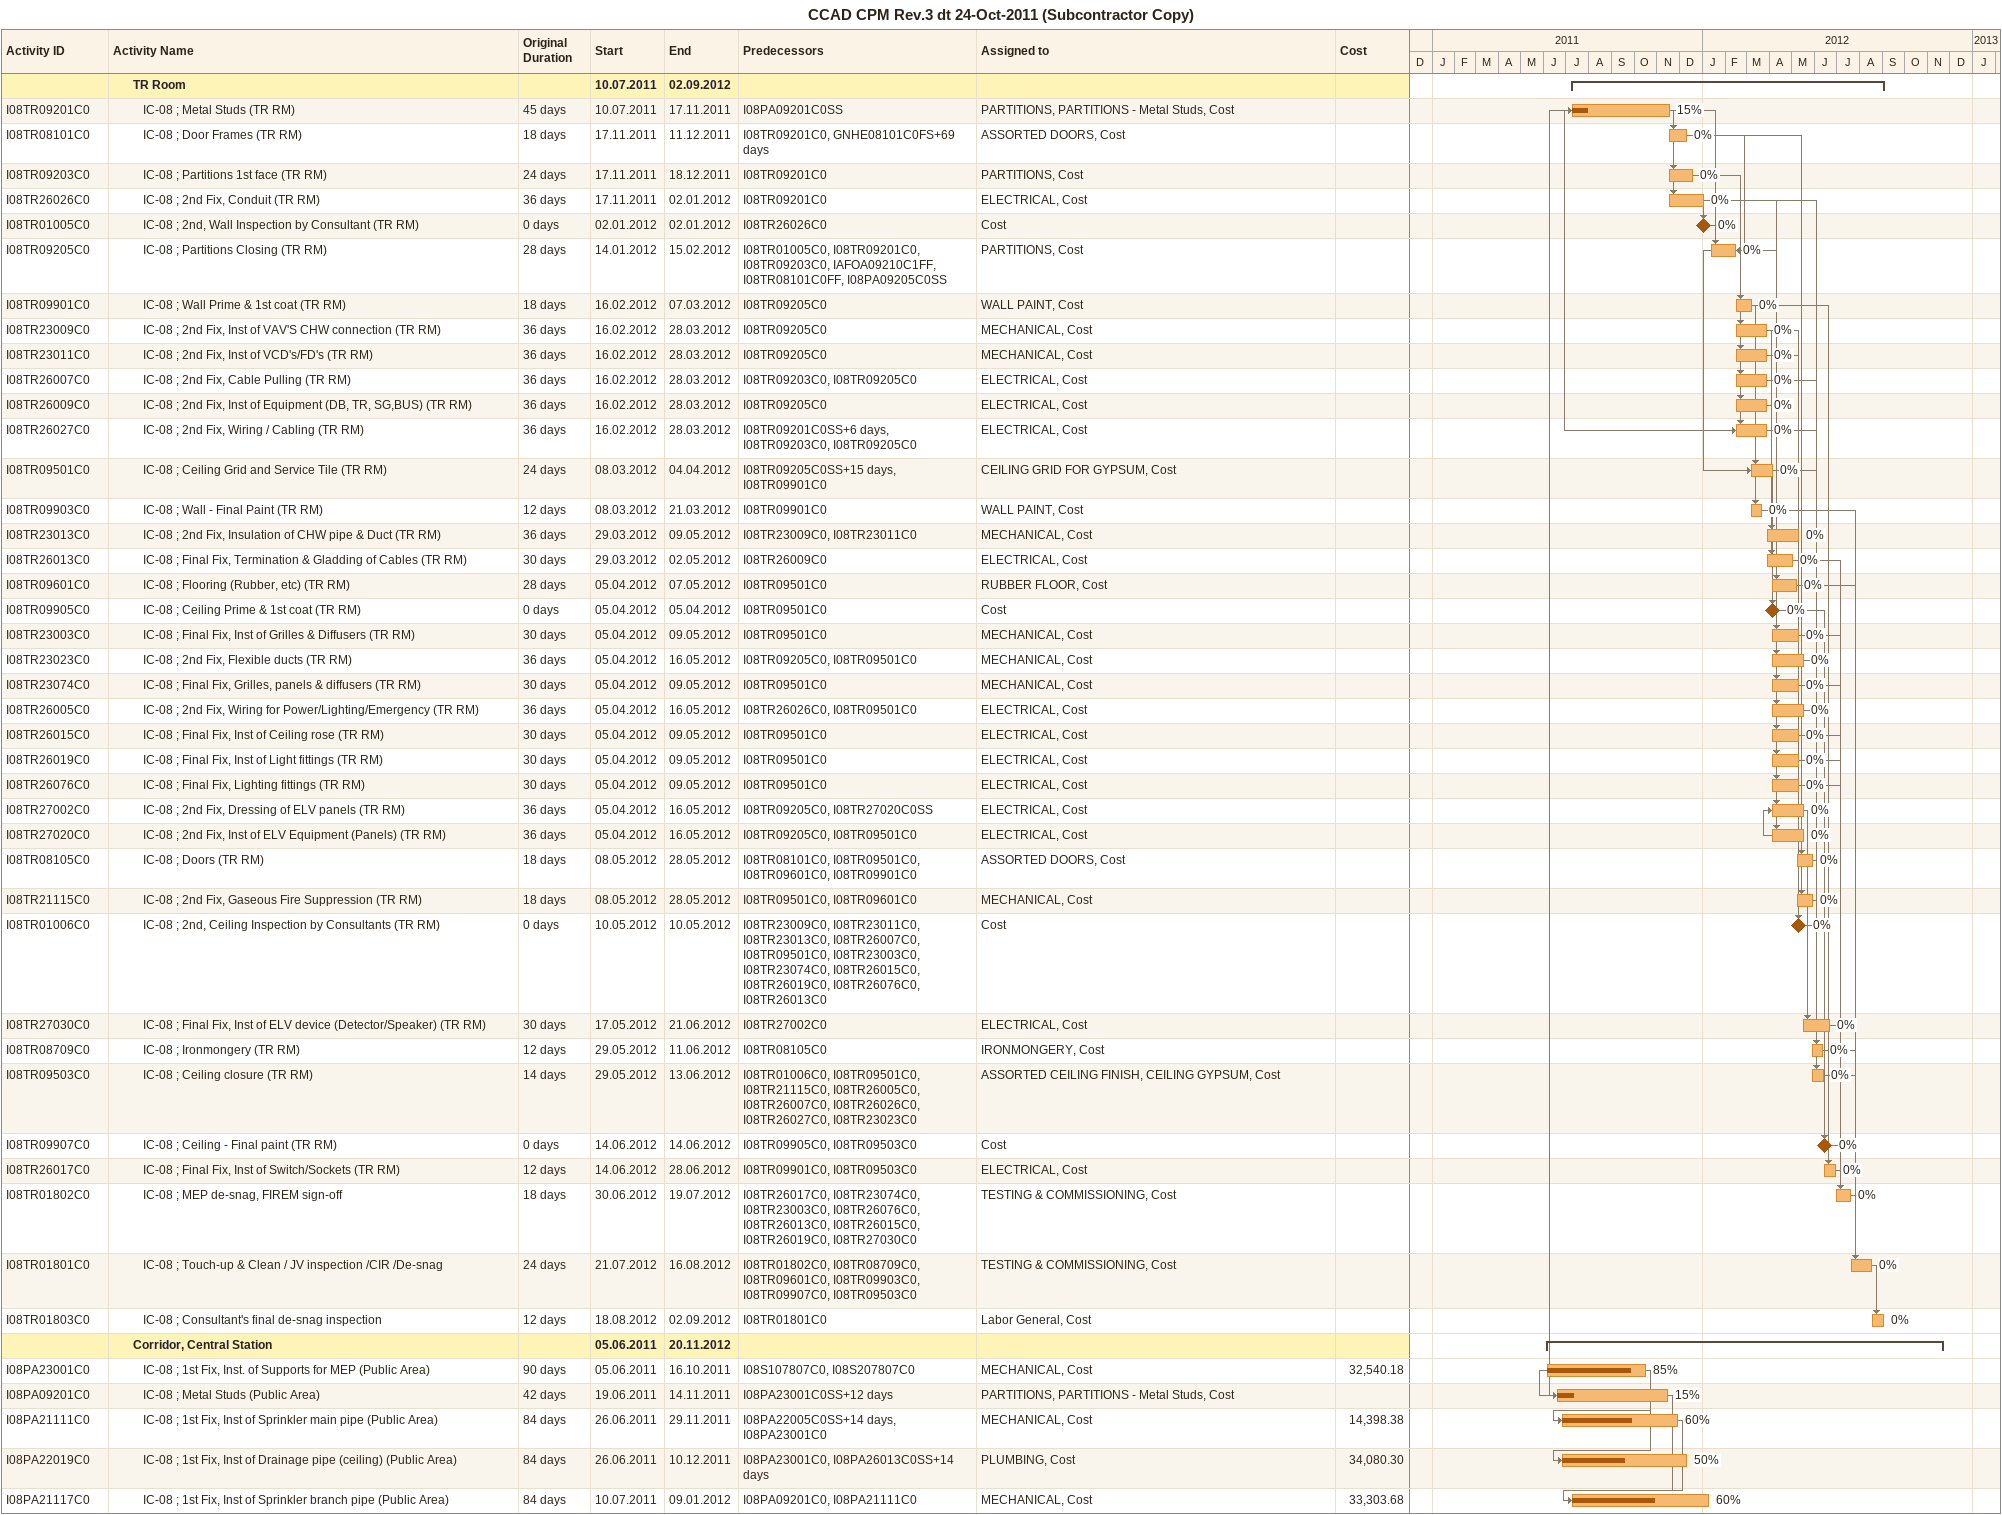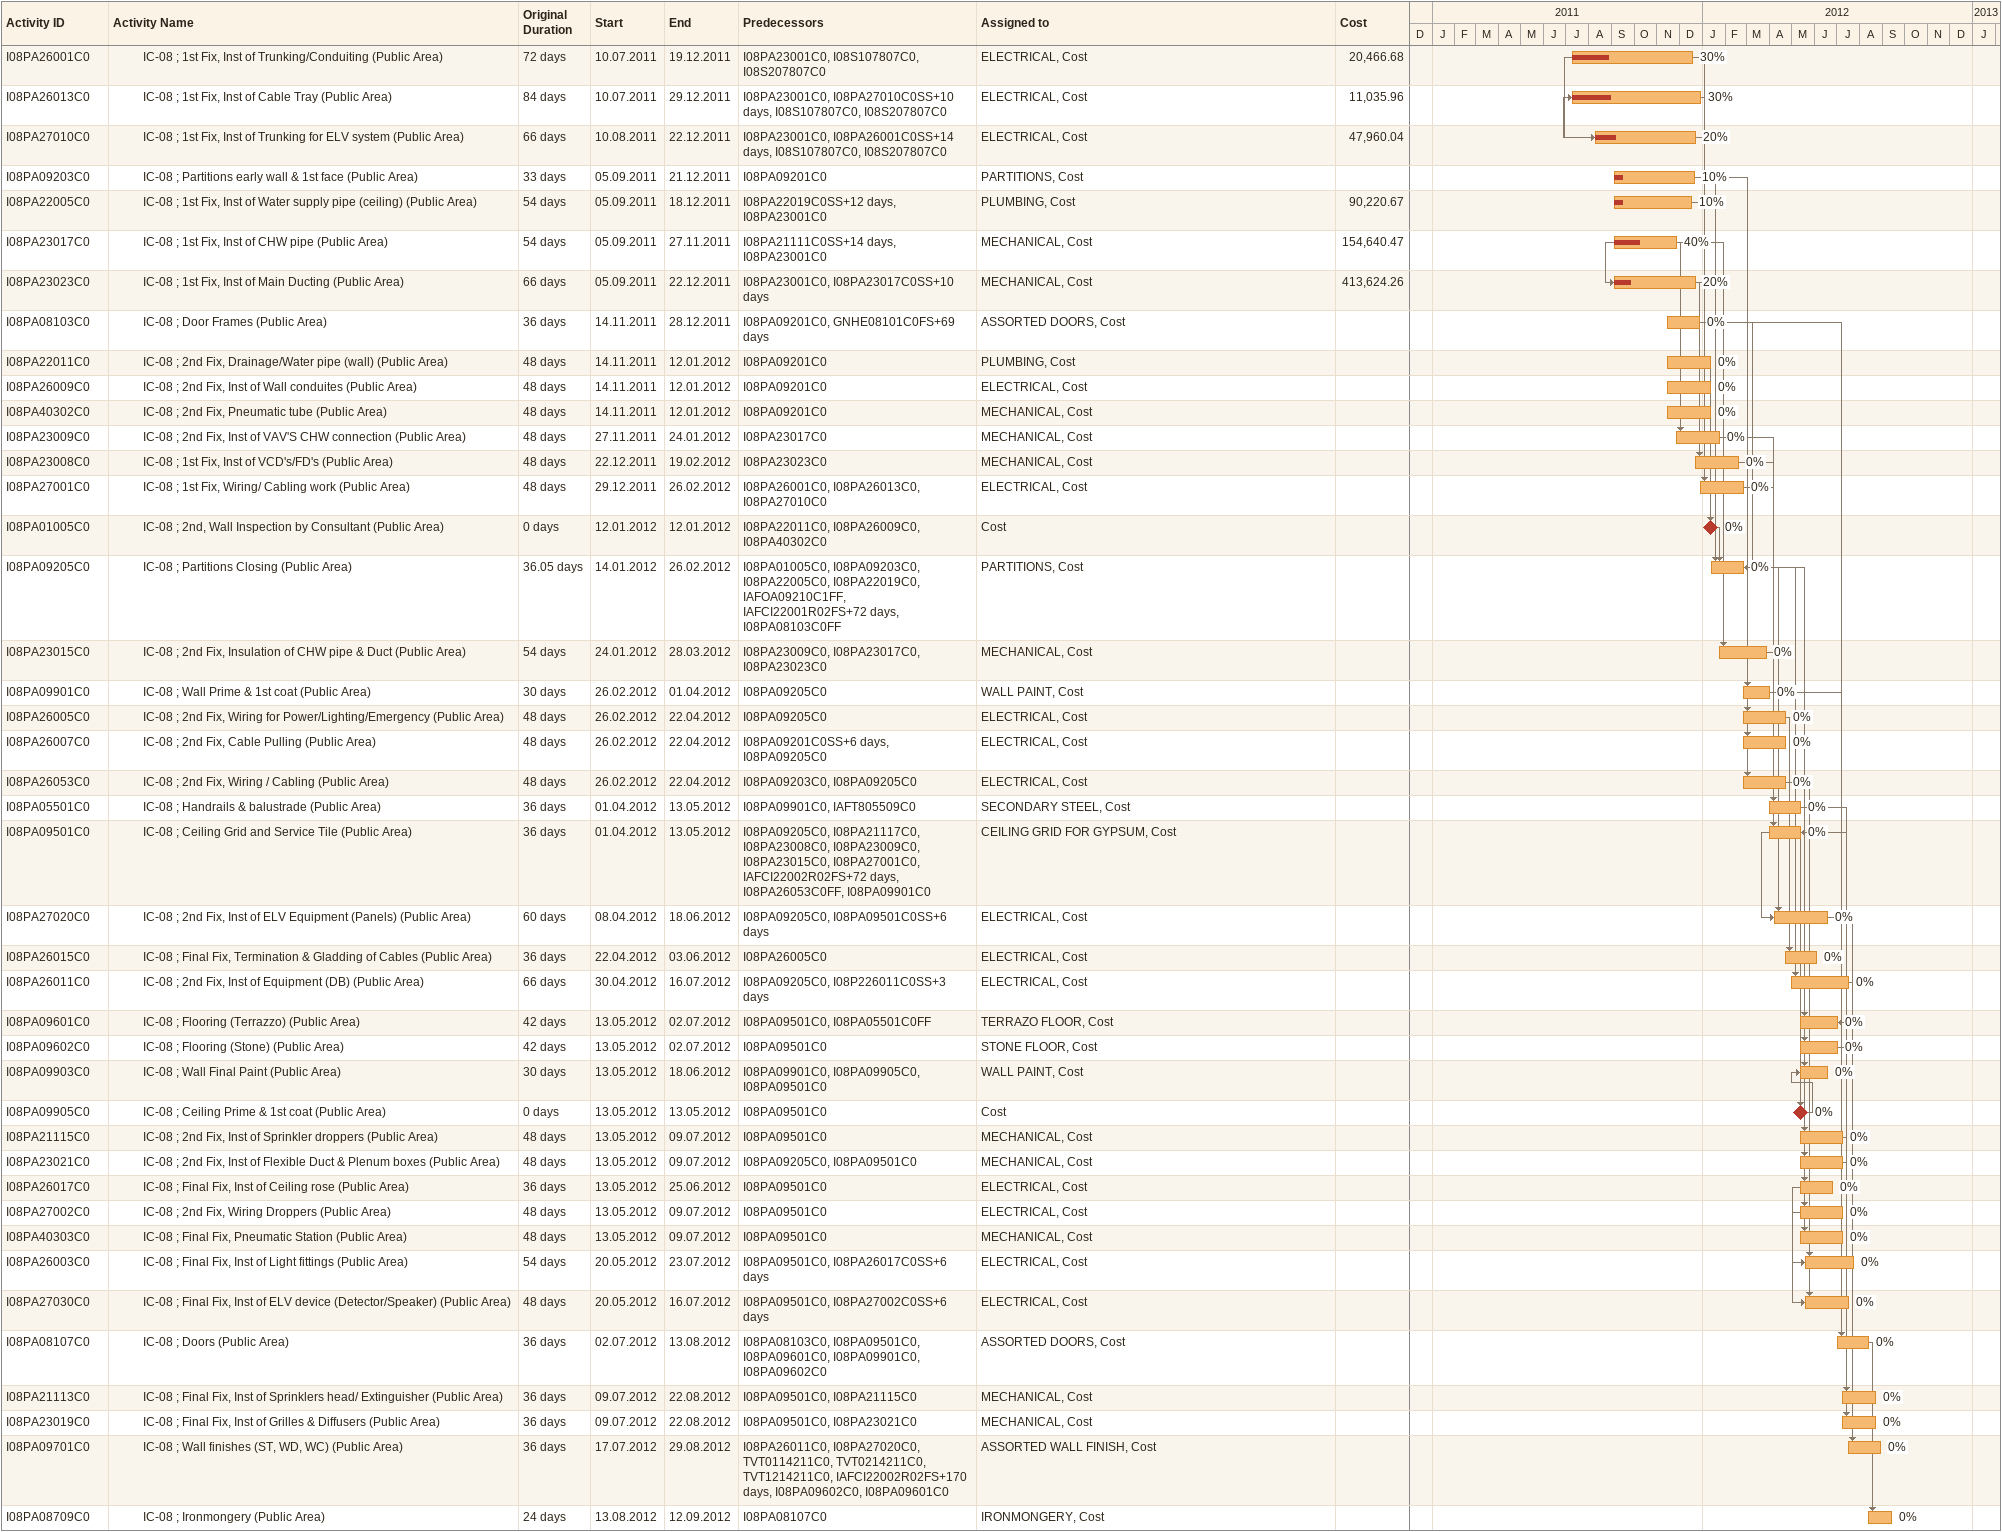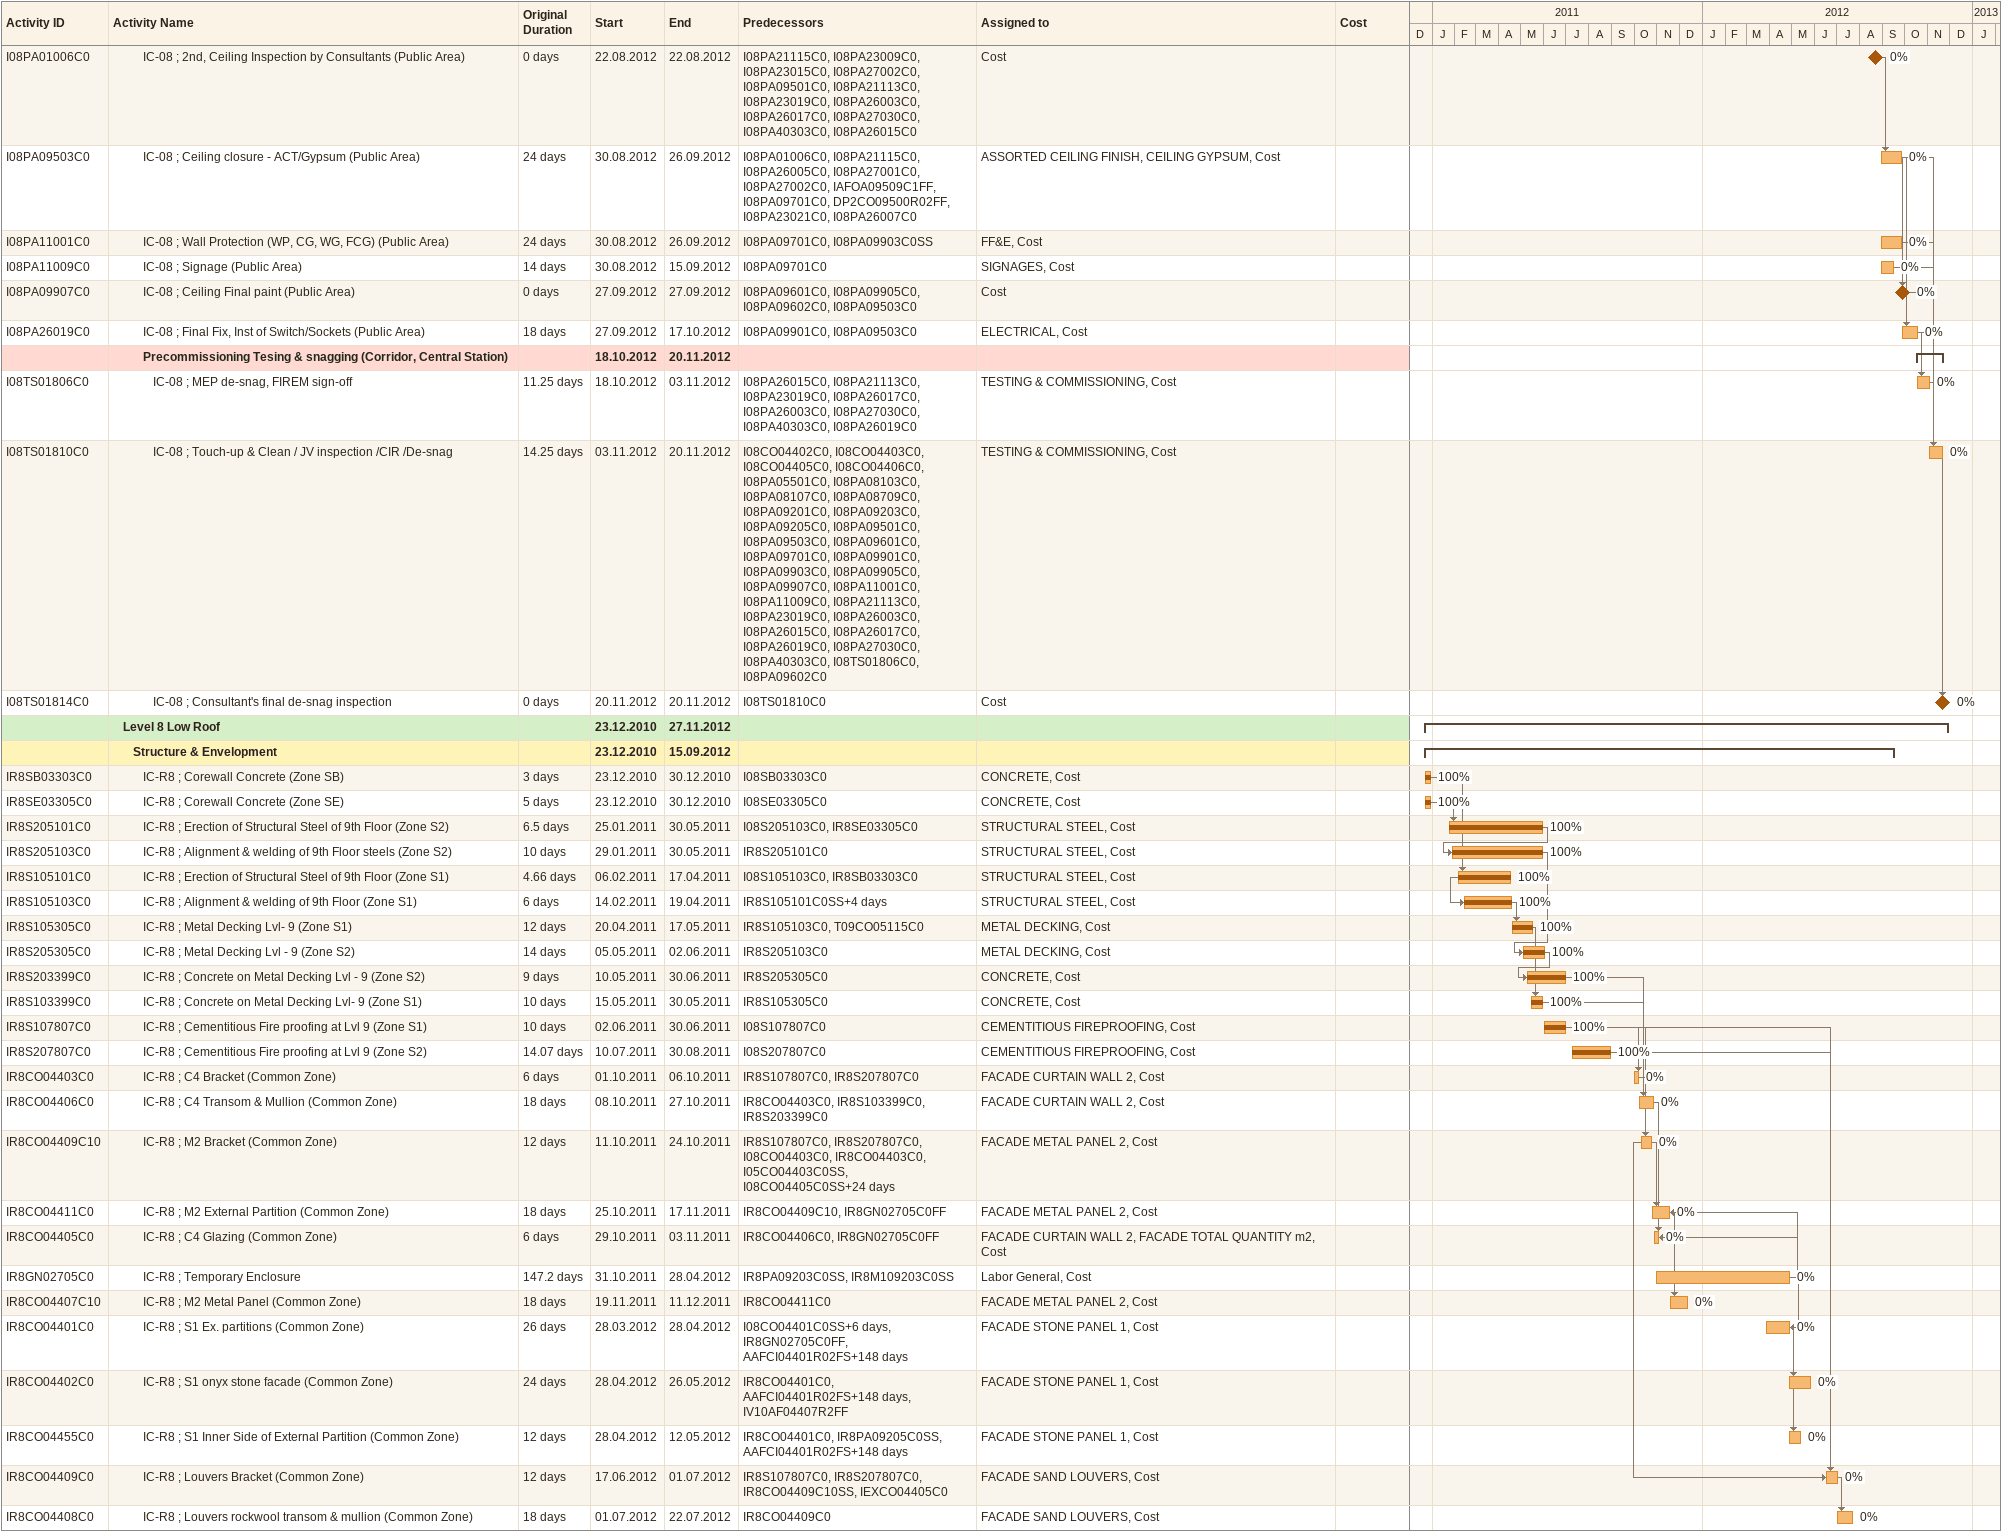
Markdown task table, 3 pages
CCAD CPM Rev.3 dt 24-Oct-2011 (Subcontractor Copy)

| ID | Level | Task | Original duration | Start | Finish | Predecessors | Resources | % complete | Cost |
|---|---|---|---|---|---|---|---|---|---|
|  | 3 | **TR Room** |  | 2011-07-10 | 2012-09-02 |  |  |  |  |
| I08TR09201C0 | 4 | IC-08 ; Metal Studs (TR RM) | 45d | 2011-07-10 | 2011-11-17 | I08PA09201C0SS | PARTITIONS, PARTITIONS - Metal Studs, Cost | 15 |  |
| I08TR08101C0 | 4 | IC-08 ; Door Frames (TR RM) | 18d | 2011-11-17 | 2011-12-11 | I08TR09201C0, GNHE08101C0FS+69d | ASSORTED DOORS, Cost | 0 |  |
| I08TR09203C0 | 4 | IC-08 ; Partitions 1st face (TR RM) | 24d | 2011-11-17 | 2011-12-18 | I08TR09201C0 | PARTITIONS, Cost | 0 |  |
| I08TR26026C0 | 4 | IC-08 ; 2nd Fix, Conduit (TR RM) | 36d | 2011-11-17 | 2012-01-02 | I08TR09201C0 | ELECTRICAL, Cost | 0 |  |
| I08TR01005C0 | 4 | IC-08 ; 2nd, Wall Inspection by Consultant (TR RM) | 0d | 2012-01-02 | 2012-01-02 | I08TR26026C0 | Cost | 0 |  |
| I08TR09205C0 | 4 | IC-08 ; Partitions Closing (TR RM) | 28d | 2012-01-14 | 2012-02-15 | I08TR01005C0, I08TR09201C0, I08TR09203C0, IAFOA09210C1FF, I08TR08101C0FF, I08PA09205C0SS | PARTITIONS, Cost | 0 |  |
| I08TR09901C0 | 4 | IC-08 ; Wall Prime & 1st coat (TR RM) | 18d | 2012-02-16 | 2012-03-07 | I08TR09205C0 | WALL PAINT, Cost | 0 |  |
| I08TR23009C0 | 4 | IC-08 ; 2nd Fix, Inst of VAV'S CHW connection (TR RM) | 36d | 2012-02-16 | 2012-03-28 | I08TR09205C0 | MECHANICAL, Cost | 0 |  |
| I08TR23011C0 | 4 | IC-08 ; 2nd Fix, Inst of VCD's/FD's (TR RM) | 36d | 2012-02-16 | 2012-03-28 | I08TR09205C0 | MECHANICAL, Cost | 0 |  |
| I08TR26007C0 | 4 | IC-08 ; 2nd Fix, Cable Pulling (TR RM) | 36d | 2012-02-16 | 2012-03-28 | I08TR09203C0, I08TR09205C0 | ELECTRICAL, Cost | 0 |  |
| I08TR26009C0 | 4 | IC-08 ; 2nd Fix, Inst of Equipment (DB, TR, SG,BUS) (TR RM) | 36d | 2012-02-16 | 2012-03-28 | I08TR09205C0 | ELECTRICAL, Cost | 0 |  |
| I08TR26027C0 | 4 | IC-08 ; 2nd Fix, Wiring / Cabling (TR RM) | 36d | 2012-02-16 | 2012-03-28 | I08TR09201C0SS+6d, I08TR09203C0, I08TR09205C0 | ELECTRICAL, Cost | 0 |  |
| I08TR09501C0 | 4 | IC-08 ; Ceiling Grid and Service Tile (TR RM) | 24d | 2012-03-08 | 2012-04-04 | I08TR09205C0SS+15d, I08TR09901C0 | CEILING GRID FOR GYPSUM, Cost | 0 |  |
| I08TR09903C0 | 4 | IC-08 ; Wall - Final Paint (TR RM) | 12d | 2012-03-08 | 2012-03-21 | I08TR09901C0 | WALL PAINT, Cost | 0 |  |
| I08TR23013C0 | 4 | IC-08 ; 2nd Fix, Insulation of CHW pipe & Duct (TR RM) | 36d | 2012-03-29 | 2012-05-09 | I08TR23009C0, I08TR23011C0 | MECHANICAL, Cost | 0 |  |
| I08TR26013C0 | 4 | IC-08 ; Final Fix, Termination & Gladding of Cables (TR RM) | 30d | 2012-03-29 | 2012-05-02 | I08TR26009C0 | ELECTRICAL, Cost | 0 |  |
| I08TR09601C0 | 4 | IC-08 ; Flooring (Rubber, etc) (TR RM) | 28d | 2012-04-05 | 2012-05-07 | I08TR09501C0 | RUBBER FLOOR, Cost | 0 |  |
| I08TR09905C0 | 4 | IC-08 ; Ceiling Prime & 1st coat (TR RM) | 0d | 2012-04-05 | 2012-04-05 | I08TR09501C0 | Cost | 0 |  |
| I08TR23003C0 | 4 | IC-08 ; Final Fix, Inst of Grilles & Diffusers (TR RM) | 30d | 2012-04-05 | 2012-05-09 | I08TR09501C0 | MECHANICAL, Cost | 0 |  |
| I08TR23023C0 | 4 | IC-08 ; 2nd Fix, Flexible ducts (TR RM) | 36d | 2012-04-05 | 2012-05-16 | I08TR09205C0, I08TR09501C0 | MECHANICAL, Cost | 0 |  |
| I08TR23074C0 | 4 | IC-08 ; Final Fix, Grilles, panels & diffusers (TR RM) | 30d | 2012-04-05 | 2012-05-09 | I08TR09501C0 | MECHANICAL, Cost | 0 |  |
| I08TR26005C0 | 4 | IC-08 ; 2nd Fix, Wiring for Power/Lighting/Emergency (TR RM) | 36d | 2012-04-05 | 2012-05-16 | I08TR26026C0, I08TR09501C0 | ELECTRICAL, Cost | 0 |  |
| I08TR26015C0 | 4 | IC-08 ; Final Fix, Inst of Ceiling rose (TR RM) | 30d | 2012-04-05 | 2012-05-09 | I08TR09501C0 | ELECTRICAL, Cost | 0 |  |
| I08TR26019C0 | 4 | IC-08 ; Final Fix, Inst of Light fittings (TR RM) | 30d | 2012-04-05 | 2012-05-09 | I08TR09501C0 | ELECTRICAL, Cost | 0 |  |
| I08TR26076C0 | 4 | IC-08 ; Final Fix, Lighting fittings (TR RM) | 30d | 2012-04-05 | 2012-05-09 | I08TR09501C0 | ELECTRICAL, Cost | 0 |  |
| I08TR27002C0 | 4 | IC-08 ; 2nd Fix, Dressing of ELV panels (TR RM) | 36d | 2012-04-05 | 2012-05-16 | I08TR09205C0, I08TR27020C0SS | ELECTRICAL, Cost | 0 |  |
| I08TR27020C0 | 4 | IC-08 ; 2nd Fix, Inst of ELV Equipment (Panels) (TR RM) | 36d | 2012-04-05 | 2012-05-16 | I08TR09205C0, I08TR09501C0 | ELECTRICAL, Cost | 0 |  |
| I08TR08105C0 | 4 | IC-08 ; Doors (TR RM) | 18d | 2012-05-08 | 2012-05-28 | I08TR08101C0, I08TR09501C0, I08TR09601C0, I08TR09901C0 | ASSORTED DOORS, Cost | 0 |  |
| I08TR21115C0 | 4 | IC-08 ; 2nd Fix, Gaseous Fire Suppression (TR RM) | 18d | 2012-05-08 | 2012-05-28 | I08TR09501C0, I08TR09601C0 | MECHANICAL, Cost | 0 |  |
| I08TR01006C0 | 4 | IC-08 ; 2nd, Ceiling Inspection by Consultants (TR RM) | 0d | 2012-05-10 | 2012-05-10 | I08TR23009C0, I08TR23011C0, I08TR23013C0, I08TR26007C0, I08TR09501C0, I08TR23003C0, I08TR23074C0, I08TR26015C0, I08TR26019C0, I08TR26076C0, I08TR26013C0 | Cost | 0 |  |
| I08TR27030C0 | 4 | IC-08 ; Final Fix, Inst of ELV device (Detector/Speaker) (TR RM) | 30d | 2012-05-17 | 2012-06-21 | I08TR27002C0 | ELECTRICAL, Cost | 0 |  |
| I08TR08709C0 | 4 | IC-08 ; Ironmongery (TR RM) | 12d | 2012-05-29 | 2012-06-11 | I08TR08105C0 | IRONMONGERY, Cost | 0 |  |
| I08TR09503C0 | 4 | IC-08 ; Ceiling closure (TR RM) | 14d | 2012-05-29 | 2012-06-13 | I08TR01006C0, I08TR09501C0, I08TR21115C0, I08TR26005C0, I08TR26007C0, I08TR26026C0, I08TR26027C0, I08TR23023C0 | ASSORTED CEILING FINISH, CEILING GYPSUM, Cost | 0 |  |
| I08TR09907C0 | 4 | IC-08 ; Ceiling - Final paint (TR RM) | 0d | 2012-06-14 | 2012-06-14 | I08TR09905C0, I08TR09503C0 | Cost | 0 |  |
| I08TR26017C0 | 4 | IC-08 ; Final Fix, Inst of Switch/Sockets (TR RM) | 12d | 2012-06-14 | 2012-06-28 | I08TR09901C0, I08TR09503C0 | ELECTRICAL, Cost | 0 |  |
| I08TR01802C0 | 4 | IC-08 ; MEP de-snag, FIREM sign-off | 18d | 2012-06-30 | 2012-07-19 | I08TR26017C0, I08TR23074C0, I08TR23003C0, I08TR26076C0, I08TR26013C0, I08TR26015C0, I08TR26019C0, I08TR27030C0 | TESTING & COMMISSIONING, Cost | 0 |  |
| I08TR01801C0 | 4 | IC-08 ; Touch-up & Clean / JV inspection /CIR /De-snag | 24d | 2012-07-21 | 2012-08-16 | I08TR01802C0, I08TR08709C0, I08TR09601C0, I08TR09903C0, I08TR09907C0, I08TR09503C0 | TESTING & COMMISSIONING, Cost | 0 |  |
| I08TR01803C0 | 4 | IC-08 ; Consultant's final de-snag inspection | 12d | 2012-08-18 | 2012-09-02 | I08TR01801C0 | Labor General, Cost | 0 |  |
|  | 3 | **Corridor, Central Station** |  | 2011-06-05 | 2012-11-20 |  |  |  |  |
| I08PA23001C0 | 4 | IC-08 ; 1st Fix, Inst. of Supports for MEP (Public Area) | 90d | 2011-06-05 | 2011-10-16 | I08S107807C0, I08S207807C0 | MECHANICAL, Cost | 85 | 32540.18 |
| I08PA09201C0 | 4 | IC-08 ; Metal Studs (Public Area) | 42d | 2011-06-19 | 2011-11-14 | I08PA23001C0SS+12d | PARTITIONS, PARTITIONS - Metal Studs, Cost | 15 |  |
| I08PA21111C0 | 4 | IC-08 ; 1st Fix, Inst of Sprinkler main pipe (Public Area) | 84d | 2011-06-26 | 2011-11-29 | I08PA22005C0SS+14d, I08PA23001C0 | MECHANICAL, Cost | 60 | 14398.38 |
| I08PA22019C0 | 4 | IC-08 ; 1st Fix, Inst of Drainage pipe (ceiling) (Public Area) | 84d | 2011-06-26 | 2011-12-10 | I08PA23001C0, I08PA26013C0SS+14d | PLUMBING, Cost | 50 | 34080.30 |
| I08PA21117C0 | 4 | IC-08 ; 1st Fix, Inst of Sprinkler branch pipe (Public Area) | 84d | 2011-07-10 | 2012-01-09 | I08PA09201C0, I08PA21111C0 | MECHANICAL, Cost | 60 | 33303.68 |
| I08PA26001C0 | 4 | IC-08 ; 1st Fix, Inst of Trunking/Conduiting (Public Area) | 72d | 2011-07-10 | 2011-12-19 | I08PA23001C0, I08S107807C0, I08S207807C0 | ELECTRICAL, Cost | 30 | 20466.68 |
| I08PA26013C0 | 4 | IC-08 ; 1st Fix, Inst of Cable Tray (Public Area) | 84d | 2011-07-10 | 2011-12-29 | I08PA23001C0, I08PA27010C0SS+10d, I08S107807C0, I08S207807C0 | ELECTRICAL, Cost | 30 | 11035.96 |
| I08PA27010C0 | 4 | IC-08 ; 1st Fix, Inst of Trunking for ELV system (Public Area) | 66d | 2011-08-10 | 2011-12-22 | I08PA23001C0, I08PA26001C0SS+14d, I08S107807C0, I08S207807C0 | ELECTRICAL, Cost | 20 | 47960.04 |
| I08PA09203C0 | 4 | IC-08 ; Partitions early wall & 1st face (Public Area) | 33d | 2011-09-05 | 2011-12-21 | I08PA09201C0 | PARTITIONS, Cost | 10 |  |
| I08PA22005C0 | 4 | IC-08 ; 1st Fix, Inst of Water supply pipe (ceiling) (Public Area) | 54d | 2011-09-05 | 2011-12-18 | I08PA22019C0SS+12d, I08PA23001C0 | PLUMBING, Cost | 10 | 90220.67 |
| I08PA23017C0 | 4 | IC-08 ; 1st Fix, Inst of CHW pipe (Public Area) | 54d | 2011-09-05 | 2011-11-27 | I08PA21111C0SS+14d, I08PA23001C0 | MECHANICAL, Cost | 40 | 154640.47 |
| I08PA23023C0 | 4 | IC-08 ; 1st Fix, Inst of Main Ducting (Public Area) | 66d | 2011-09-05 | 2011-12-22 | I08PA23001C0, I08PA23017C0SS+10d | MECHANICAL, Cost | 20 | 413624.26 |
| I08PA08103C0 | 4 | IC-08 ; Door Frames (Public Area) | 36d | 2011-11-14 | 2011-12-28 | I08PA09201C0, GNHE08101C0FS+69d | ASSORTED DOORS, Cost | 0 |  |
| I08PA22011C0 | 4 | IC-08 ; 2nd Fix, Drainage/Water pipe (wall) (Public Area) | 48d | 2011-11-14 | 2012-01-12 | I08PA09201C0 | PLUMBING, Cost | 0 |  |
| I08PA26009C0 | 4 | IC-08 ; 2nd Fix, Inst of Wall conduites (Public Area) | 48d | 2011-11-14 | 2012-01-12 | I08PA09201C0 | ELECTRICAL, Cost | 0 |  |
| I08PA40302C0 | 4 | IC-08 ; 2nd Fix, Pneumatic tube (Public Area) | 48d | 2011-11-14 | 2012-01-12 | I08PA09201C0 | MECHANICAL, Cost | 0 |  |
| I08PA23009C0 | 4 | IC-08 ; 2nd Fix, Inst of VAV'S CHW connection (Public Area) | 48d | 2011-11-27 | 2012-01-24 | I08PA23017C0 | MECHANICAL, Cost | 0 |  |
| I08PA23008C0 | 4 | IC-08 ; 1st Fix, Inst of VCD's/FD's (Public Area) | 48d | 2011-12-22 | 2012-02-19 | I08PA23023C0 | MECHANICAL, Cost | 0 |  |
| I08PA27001C0 | 4 | IC-08 ; 1st Fix, Wiring/ Cabling work (Public Area) | 48d | 2011-12-29 | 2012-02-26 | I08PA26001C0, I08PA26013C0, I08PA27010C0 | ELECTRICAL, Cost | 0 |  |
| I08PA01005C0 | 4 | IC-08 ; 2nd, Wall Inspection by Consultant (Public Area) | 0d | 2012-01-12 | 2012-01-12 | I08PA22011C0, I08PA26009C0, I08PA40302C0 | Cost | 0 |  |
| I08PA09205C0 | 4 | IC-08 ; Partitions Closing (Public Area) | 36.05d | 2012-01-14 | 2012-02-26 | I08PA01005C0, I08PA09203C0, I08PA22005C0, I08PA22019C0, IAFOA09210C1FF, IAFCI22001R02FS+72d, I08PA08103C0FF | PARTITIONS, Cost | 0 |  |
| I08PA23015C0 | 4 | IC-08 ; 2nd Fix, Insulation of CHW pipe & Duct (Public Area) | 54d | 2012-01-24 | 2012-03-28 | I08PA23009C0, I08PA23017C0, I08PA23023C0 | MECHANICAL, Cost | 0 |  |
| I08PA09901C0 | 4 | IC-08 ; Wall Prime & 1st coat (Public Area) | 30d | 2012-02-26 | 2012-04-01 | I08PA09205C0 | WALL PAINT, Cost | 0 |  |
| I08PA26005C0 | 4 | IC-08 ; 2nd Fix, Wiring for Power/Lighting/Emergency (Public Area) | 48d | 2012-02-26 | 2012-04-22 | I08PA09205C0 | ELECTRICAL, Cost | 0 |  |
| I08PA26007C0 | 4 | IC-08 ; 2nd Fix, Cable Pulling (Public Area) | 48d | 2012-02-26 | 2012-04-22 | I08PA09201C0SS+6d, I08PA09205C0 | ELECTRICAL, Cost | 0 |  |
| I08PA26053C0 | 4 | IC-08 ; 2nd Fix, Wiring / Cabling (Public Area) | 48d | 2012-02-26 | 2012-04-22 | I08PA09203C0, I08PA09205C0 | ELECTRICAL, Cost | 0 |  |
| I08PA05501C0 | 4 | IC-08 ; Handrails & balustrade (Public Area) | 36d | 2012-04-01 | 2012-05-13 | I08PA09901C0, IAFT805509C0 | SECONDARY STEEL, Cost | 0 |  |
| I08PA09501C0 | 4 | IC-08 ; Ceiling Grid and Service Tile (Public Area) | 36d | 2012-04-01 | 2012-05-13 | I08PA09205C0, I08PA21117C0, I08PA23008C0, I08PA23009C0, I08PA23015C0, I08PA27001C0, IAFCI22002R02FS+72d, I08PA26053C0FF, I08PA09901C0 | CEILING GRID FOR GYPSUM, Cost | 0 |  |
| I08PA27020C0 | 4 | IC-08 ; 2nd Fix, Inst of ELV Equipment (Panels) (Public Area) | 60d | 2012-04-08 | 2012-06-18 | I08PA09205C0, I08PA09501C0SS+6d | ELECTRICAL, Cost | 0 |  |
| I08PA26015C0 | 4 | IC-08 ; Final Fix, Termination & Gladding of Cables (Public Area) | 36d | 2012-04-22 | 2012-06-03 | I08PA26005C0 | ELECTRICAL, Cost | 0 |  |
| I08PA26011C0 | 4 | IC-08 ; 2nd Fix, Inst of Equipment (DB) (Public Area) | 66d | 2012-04-30 | 2012-07-16 | I08PA09205C0, I08P226011C0SS+3d | ELECTRICAL, Cost | 0 |  |
| I08PA09601C0 | 4 | IC-08 ; Flooring (Terrazzo) (Public Area) | 42d | 2012-05-13 | 2012-07-02 | I08PA09501C0, I08PA05501C0FF | TERRAZO FLOOR, Cost | 0 |  |
| I08PA09602C0 | 4 | IC-08 ; Flooring (Stone) (Public Area) | 42d | 2012-05-13 | 2012-07-02 | I08PA09501C0 | STONE FLOOR, Cost | 0 |  |
| I08PA09903C0 | 4 | IC-08 ; Wall Final Paint (Public Area) | 30d | 2012-05-13 | 2012-06-18 | I08PA09901C0, I08PA09905C0, I08PA09501C0 | WALL PAINT, Cost | 0 |  |
| I08PA09905C0 | 4 | IC-08 ; Ceiling Prime & 1st coat (Public Area) | 0d | 2012-05-13 | 2012-05-13 | I08PA09501C0 | Cost | 0 |  |
| I08PA21115C0 | 4 | IC-08 ; 2nd Fix, Inst of Sprinkler droppers (Public Area) | 48d | 2012-05-13 | 2012-07-09 | I08PA09501C0 | MECHANICAL, Cost | 0 |  |
| I08PA23021C0 | 4 | IC-08 ; 2nd Fix, Inst of Flexible Duct & Plenum boxes (Public Area) | 48d | 2012-05-13 | 2012-07-09 | I08PA09205C0, I08PA09501C0 | MECHANICAL, Cost | 0 |  |
| I08PA26017C0 | 4 | IC-08 ; Final Fix, Inst of Ceiling rose (Public Area) | 36d | 2012-05-13 | 2012-06-25 | I08PA09501C0 | ELECTRICAL, Cost | 0 |  |
| I08PA27002C0 | 4 | IC-08 ; 2nd Fix, Wiring Droppers (Public Area) | 48d | 2012-05-13 | 2012-07-09 | I08PA09501C0 | ELECTRICAL, Cost | 0 |  |
| I08PA40303C0 | 4 | IC-08 ; Final Fix, Pneumatic Station (Public Area) | 48d | 2012-05-13 | 2012-07-09 | I08PA09501C0 | MECHANICAL, Cost | 0 |  |
| I08PA26003C0 | 4 | IC-08 ; Final Fix, Inst of Light fittings (Public Area) | 54d | 2012-05-20 | 2012-07-23 | I08PA09501C0, I08PA26017C0SS+6d | ELECTRICAL, Cost | 0 |  |
| I08PA27030C0 | 4 | IC-08 ; Final Fix, Inst of ELV device (Detector/Speaker) (Public Area) | 48d | 2012-05-20 | 2012-07-16 | I08PA09501C0, I08PA27002C0SS+6d | ELECTRICAL, Cost | 0 |  |
| I08PA08107C0 | 4 | IC-08 ; Doors (Public Area) | 36d | 2012-07-02 | 2012-08-13 | I08PA08103C0, I08PA09501C0, I08PA09601C0, I08PA09901C0, I08PA09602C0 | ASSORTED DOORS, Cost | 0 |  |
| I08PA21113C0 | 4 | IC-08 ; Final Fix, Inst of Sprinklers head/ Extinguisher (Public Area) | 36d | 2012-07-09 | 2012-08-22 | I08PA09501C0, I08PA21115C0 | MECHANICAL, Cost | 0 |  |
| I08PA23019C0 | 4 | IC-08 ; Final Fix, Inst of Grilles & Diffusers (Public Area) | 36d | 2012-07-09 | 2012-08-22 | I08PA09501C0, I08PA23021C0 | MECHANICAL, Cost | 0 |  |
| I08PA09701C0 | 4 | IC-08 ; Wall finishes (ST, WD, WC) (Public Area) | 36d | 2012-07-17 | 2012-08-29 | I08PA26011C0, I08PA27020C0, TVT0114211C0, TVT0214211C0, TVT1214211C0, IAFCI22002R02FS+170d, I08PA09602C0, I08PA09601C0 | ASSORTED WALL FINISH, Cost | 0 |  |
| I08PA08709C0 | 4 | IC-08 ; Ironmongery (Public Area) | 24d | 2012-08-13 | 2012-09-12 | I08PA08107C0 | IRONMONGERY, Cost | 0 |  |
| I08PA01006C0 | 4 | IC-08 ; 2nd, Ceiling Inspection by Consultants (Public Area) | 0d | 2012-08-22 | 2012-08-22 | I08PA21115C0, I08PA23009C0, I08PA23015C0, I08PA27002C0, I08PA09501C0, I08PA21113C0, I08PA23019C0, I08PA26003C0, I08PA26017C0, I08PA27030C0, I08PA40303C0, I08PA26015C0 | Cost | 0 |  |
| I08PA09503C0 | 4 | IC-08 ; Ceiling closure - ACT/Gypsum (Public Area) | 24d | 2012-08-30 | 2012-09-26 | I08PA01006C0, I08PA21115C0, I08PA26005C0, I08PA27001C0, I08PA27002C0, IAFOA09509C1FF, I08PA09701C0, DP2CO09500R02FF, I08PA23021C0, I08PA26007C0 | ASSORTED CEILING FINISH, CEILING GYPSUM, Cost | 0 |  |
| I08PA11001C0 | 4 | IC-08 ; Wall Protection (WP, CG, WG, FCG) (Public Area) | 24d | 2012-08-30 | 2012-09-26 | I08PA09701C0, I08PA09903C0SS | FF&E, Cost | 0 |  |
| I08PA11009C0 | 4 | IC-08 ; Signage (Public Area) | 14d | 2012-08-30 | 2012-09-15 | I08PA09701C0 | SIGNAGES, Cost | 0 |  |
| I08PA09907C0 | 4 | IC-08 ; Ceiling Final paint (Public Area) | 0d | 2012-09-27 | 2012-09-27 | I08PA09601C0, I08PA09905C0, I08PA09602C0, I08PA09503C0 | Cost | 0 |  |
| I08PA26019C0 | 4 | IC-08 ; Final Fix, Inst of Switch/Sockets (Public Area) | 18d | 2012-09-27 | 2012-10-17 | I08PA09901C0, I08PA09503C0 | ELECTRICAL, Cost | 0 |  |
|  | 4 | **Precommissioning Tesing & snagging (Corridor, Central Station)** |  | 2012-10-18 | 2012-11-20 |  |  |  |  |
| I08TS01806C0 | 5 | IC-08 ; MEP de-snag, FIREM sign-off | 11.25d | 2012-10-18 | 2012-11-03 | I08PA26015C0, I08PA21113C0, I08PA23019C0, I08PA26017C0, I08PA26003C0, I08PA27030C0, I08PA40303C0, I08PA26019C0 | TESTING & COMMISSIONING, Cost | 0 |  |
| I08TS01810C0 | 5 | IC-08 ; Touch-up & Clean / JV inspection /CIR /De-snag | 14.25d | 2012-11-03 | 2012-11-20 | I08CO04402C0, I08CO04403C0, I08CO04405C0, I08CO04406C0, I08PA05501C0, I08PA08103C0, I08PA08107C0, I08PA08709C0, I08PA09201C0, I08PA09203C0, I08PA09205C0, I08PA09501C0, I08PA09503C0, I08PA09601C0, I08PA09701C0, I08PA09901C0, I08PA09903C0, I08PA09905C0, I08PA09907C0, I08PA11001C0, I08PA11009C0, I08PA21113C0, I08PA23019C0, I08PA26003C0, I08PA26015C0, I08PA26017C0, I08PA26019C0, I08PA27030C0, I08PA40303C0, I08TS01806C0, I08PA09602C0 | TESTING & COMMISSIONING, Cost | 0 |  |
| I08TS01814C0 | 5 | IC-08 ; Consultant's final de-snag inspection | 0d | 2012-11-20 | 2012-11-20 | I08TS01810C0 | Cost | 0 |  |
|  | 2 | **Level 8 Low Roof** |  | 2010-12-23 | 2012-11-27 |  |  |  |  |
|  | 3 | **Structure & Envelopment** |  | 2010-12-23 | 2012-09-15 |  |  |  |  |
| IR8SB03303C0 | 4 | IC-R8 ; Corewall Concrete (Zone SB) | 3d | 2010-12-23 | 2010-12-30 | I08SB03303C0 | CONCRETE, Cost | 100 |  |
| IR8SE03305C0 | 4 | IC-R8 ; Corewall Concrete (Zone SE) | 5d | 2010-12-23 | 2010-12-30 | I08SE03305C0 | CONCRETE, Cost | 100 |  |
| IR8S205101C0 | 4 | IC-R8 ; Erection of Structural Steel of 9th Floor (Zone S2) | 6.5d | 2011-01-25 | 2011-05-30 | I08S205103C0, IR8SE03305C0 | STRUCTURAL STEEL, Cost | 100 |  |
| IR8S205103C0 | 4 | IC-R8 ; Alignment & welding of 9th Floor steels (Zone S2) | 10d | 2011-01-29 | 2011-05-30 | IR8S205101C0 | STRUCTURAL STEEL, Cost | 100 |  |
| IR8S105101C0 | 4 | IC-R8 ; Erection of Structural Steel of 9th Floor (Zone S1) | 4.66d | 2011-02-06 | 2011-04-17 | I08S105103C0, IR8SB03303C0 | STRUCTURAL STEEL, Cost | 100 |  |
| IR8S105103C0 | 4 | IC-R8 ; Alignment & welding of 9th Floor (Zone S1) | 6d | 2011-02-14 | 2011-04-19 | IR8S105101C0SS+4d | STRUCTURAL STEEL, Cost | 100 |  |
| IR8S105305C0 | 4 | IC-R8 ; Metal Decking Lvl- 9 (Zone S1) | 12d | 2011-04-20 | 2011-05-17 | IR8S105103C0, T09CO05115C0 | METAL DECKING, Cost | 100 |  |
| IR8S205305C0 | 4 | IC-R8 ; Metal Decking Lvl - 9 (Zone S2) | 14d | 2011-05-05 | 2011-06-02 | IR8S205103C0 | METAL DECKING, Cost | 100 |  |
| IR8S203399C0 | 4 | IC-R8 ; Concrete on Metal Decking Lvl - 9 (Zone S2) | 9d | 2011-05-10 | 2011-06-30 | IR8S205305C0 | CONCRETE, Cost | 100 |  |
| IR8S103399C0 | 4 | IC-R8 ; Concrete on Metal Decking Lvl- 9 (Zone S1) | 10d | 2011-05-15 | 2011-05-30 | IR8S105305C0 | CONCRETE, Cost | 100 |  |
| IR8S107807C0 | 4 | IC-R8 ; Cementitious Fire proofing at Lvl 9 (Zone S1) | 10d | 2011-06-02 | 2011-06-30 | I08S107807C0 | CEMENTITIOUS FIREPROOFING, Cost | 100 |  |
| IR8S207807C0 | 4 | IC-R8 ; Cementitious Fire proofing at Lvl 9 (Zone S2) | 14.07d | 2011-07-10 | 2011-08-30 | I08S207807C0 | CEMENTITIOUS FIREPROOFING, Cost | 100 |  |
| IR8CO04403C0 | 4 | IC-R8 ; C4 Bracket (Common Zone) | 6d | 2011-10-01 | 2011-10-06 | IR8S107807C0, IR8S207807C0 | FACADE CURTAIN WALL 2, Cost | 0 |  |
| IR8CO04406C0 | 4 | IC-R8 ; C4 Transom & Mullion (Common Zone) | 18d | 2011-10-08 | 2011-10-27 | IR8CO04403C0, IR8S103399C0, IR8S203399C0 | FACADE CURTAIN WALL 2, Cost | 0 |  |
| IR8CO04409C10 | 4 | IC-R8 ; M2 Bracket (Common Zone) | 12d | 2011-10-11 | 2011-10-24 | IR8S107807C0, IR8S207807C0, I08CO04403C0, IR8CO04403C0, I05CO04403C0SS, I08CO04405C0SS+24d | FACADE METAL PANEL 2, Cost | 0 |  |
| IR8CO04411C0 | 4 | IC-R8 ; M2 External Partition (Common Zone) | 18d | 2011-10-25 | 2011-11-17 | IR8CO04409C10, IR8GN02705C0FF | FACADE METAL PANEL 2, Cost | 0 |  |
| IR8CO04405C0 | 4 | IC-R8 ; C4 Glazing (Common Zone) | 6d | 2011-10-29 | 2011-11-03 | IR8CO04406C0, IR8GN02705C0FF | FACADE CURTAIN WALL 2, FACADE TOTAL QUANTITY m2, Cost | 0 |  |
| IR8GN02705C0 | 4 | IC-R8 ; Temporary Enclosure | 147.2d | 2011-10-31 | 2012-04-28 | IR8PA09203C0SS, IR8M109203C0SS | Labor General, Cost | 0 |  |
| IR8CO04407C10 | 4 | IC-R8 ; M2 Metal Panel (Common Zone) | 18d | 2011-11-19 | 2011-12-11 | IR8CO04411C0 | FACADE METAL PANEL 2, Cost | 0 |  |
| IR8CO04401C0 | 4 | IC-R8 ; S1 Ex. partitions (Common Zone) | 26d | 2012-03-28 | 2012-04-28 | I08CO04401C0SS+6d, IR8GN02705C0FF, AAFCI04401R02FS+148d | FACADE STONE PANEL 1, Cost | 0 |  |
| IR8CO04402C0 | 4 | IC-R8 ; S1 onyx stone facade (Common Zone) | 24d | 2012-04-28 | 2012-05-26 | IR8CO04401C0, AAFCI04401R02FS+148d, IV10AF04407R2FF | FACADE STONE PANEL 1, Cost | 0 |  |
| IR8CO04455C0 | 4 | IC-R8 ; S1 Inner Side of External Partition (Common Zone) | 12d | 2012-04-28 | 2012-05-12 | IR8CO04401C0, IR8PA09205C0SS, AAFCI04401R02FS+148d | FACADE STONE PANEL 1, Cost | 0 |  |
| IR8CO04409C0 | 4 | IC-R8 ; Louvers Bracket (Common Zone) | 12d | 2012-06-17 | 2012-07-01 | IR8S107807C0, IR8S207807C0, IR8CO04409C10SS, IEXCO04405C0 | FACADE SAND LOUVERS, Cost | 0 |  |
| IR8CO04408C0 | 4 | IC-R8 ; Louvers rockwool transom & mullion (Common Zone) | 18d | 2012-07-01 | 2012-07-22 | IR8CO04409C0 | FACADE SAND LOUVERS, Cost | 0 |  |
